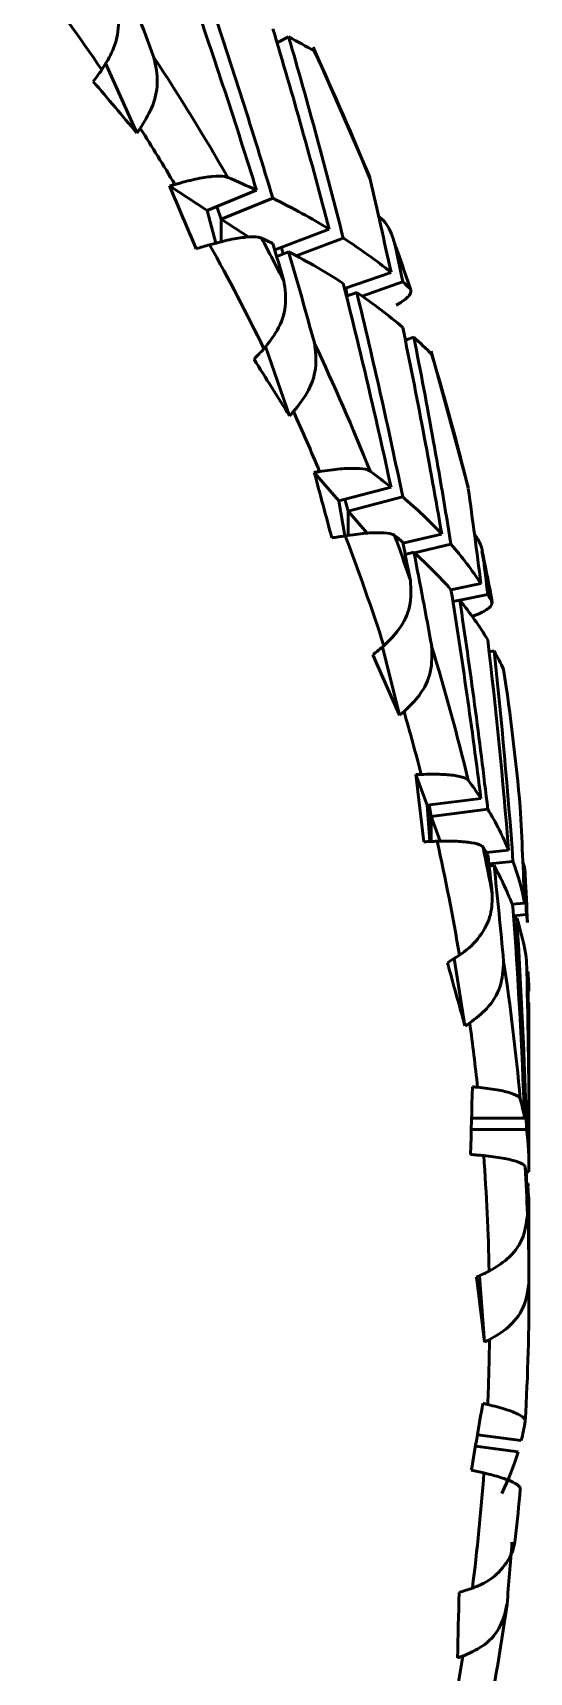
# Model space of a CAD drawing. Header units: millimetres. Extents: x -2161 to -582, y -4625 to -3434.
# Drawn here: x -1707.539 to -1706.86, y -4563.245 to -4561.001 of the extents above; entities that cross this region are included whole.
import ezdxf

# ---------------------------------------------------------------- set-up
doc = ezdxf.new("R2010")
doc.units = ezdxf.units.MM
doc.header["$LTSCALE"] = 0.5
doc.layers.add('AM_0', color=7, linetype='Continuous', lineweight=50)

msp = doc.modelspace()

# ---------------------------------------------------------------- linework, layer by layer
at = {"layer": 'AM_0'}
for p, q in [((-1707.1893, -4561.0065), (-1707.2053, -4561.0145)), ((-1707.0782, -4561.1986), (-1707.1556, -4561.0206)), ((-1707.3971, -4561.138), (-1707.44, -4561.0426)), ((-1707.3006, -4561.244), (-1707.3523, -4561.2106)), ((-1707.3006, -4561.244), (-1707.2333, -4561.2165)), ((-1707.2817, -4561.2561), (-1707.2878, -4561.2387)), ((-1707.2817, -4561.2561), (-1707.211, -4561.2273)), ((-1707.2891, -4561.289), (-1707.3006, -4561.244)), ((-1707.2817, -4561.2872), (-1707.2817, -4561.2561)), ((-1707.2437, -4561.2807), (-1707.2817, -4561.2561)), ((-1707.1338, -4561.2698), (-1707.2084, -4561.2981)), ((-1707.1146, -4561.2818), (-1707.1789, -4561.3061)), ((-1707.2057, -4561.3072), (-1707.1893, -4561.3006)), ((-1707.197, -4561.3037), (-1707.1993, -4561.2946)), ((-1707.022, -4561.3532), (-1707.0441, -4561.2904)), ((-1707.0492, -4561.3288), (-1707.1128, -4561.3511)), ((-1707.1092, -4561.3612), (-1707.1109, -4561.3504)), ((-1707.0333, -4561.342), (-1707.0887, -4561.3614)), ((-1707.0962, -4561.3563), (-1707.1102, -4561.3616)), ((-1707.018, -4561.4176), (-1707.0297, -4561.4217)), ((-1707.188, -4561.525), (-1707.221, -4561.4304)), ((-1706.9437, -4561.623), (-1706.9944, -4561.4367)), ((-1707.1204, -4561.6414), (-1707.1543, -4561.6026)), ((-1707.1204, -4561.6414), (-1707.0492, -4561.6228)), ((-1707.1126, -4561.6895), (-1707.1204, -4561.6414)), ((-1707.108, -4561.6556), (-1707.1122, -4561.6393)), ((-1707.108, -4561.6556), (-1707.0333, -4561.6361)), ((-1707.108, -4561.6889), (-1707.108, -4561.6556)), ((-1707.0817, -4561.6858), (-1707.108, -4561.6556)), ((-1706.9799, -4561.6869), (-1707.033, -4561.6995)), ((-1707.0299, -4561.7148), (-1707.018, -4561.7117)), ((-1706.9672, -4561.7009), (-1707.0169, -4561.7127)), ((-1706.9111, -4561.781), (-1706.9248, -4561.7106)), ((-1706.9262, -4561.7547), (-1706.9672, -4561.7634)), ((-1706.9553, -4561.7773), (-1706.9646, -4561.7795)), ((-1706.9168, -4561.7695), (-1706.955, -4561.7776)), ((-1707.0374, -4561.9349), (-1707.061, -4561.8415)), ((-1706.9082, -4561.8467), (-1706.9149, -4561.8481)), ((-1706.9999, -4562.0581), (-1707.0153, -4562.0161)), ((-1706.9999, -4562.0581), (-1706.9262, -4562.0487)), ((-1706.9963, -4562.1078), (-1706.9999, -4562.0581)), ((-1706.9943, -4562.0734), (-1706.9968, -4562.0577)), ((-1706.9943, -4562.0734), (-1706.9168, -4562.0636)), ((-1706.9943, -4562.1077), (-1706.9943, -4562.0734)), ((-1706.9818, -4562.1074), (-1706.9943, -4562.0734)), ((-1706.8883, -4562.1197), (-1706.9186, -4562.1229)), ((-1706.8823, -4562.1349), (-1706.9154, -4562.1384)), ((-1706.915, -4562.1416), (-1706.9082, -4562.1407)), ((-1706.8664, -4562.1923), (-1706.8836, -4562.1937)), ((-1706.8639, -4562.2078), (-1706.8815, -4562.2093)), ((-1706.8771, -4562.2124), (-1706.8812, -4562.2128)), ((-1706.948, -4562.3602), (-1706.9629, -4562.2678)), ((-1706.862, -4562.2857), (-1706.8635, -4562.2858)), ((-1706.8605, -4562.4446), (-1706.8605, -4562.3284)), ((-1706.939, -4562.4862), (-1706.8664, -4562.4863)), ((-1706.9394, -4562.5018), (-1706.8639, -4562.5019)), ((-1706.8605, -4562.5494), (-1706.8605, -4562.5068)), ((-1706.8607, -4562.56), (-1706.8645, -4562.5599)), ((-1706.8616, -4562.5756), (-1706.8636, -4562.5755)), ((-1706.8635, -4562.5798), (-1706.862, -4562.5798)), ((-1706.8605, -4562.7278), (-1706.8605, -4562.6116)), ((-1706.9215, -4562.7929), (-1706.928, -4562.702)), ((-1706.931, -4562.9197), (-1706.8711, -4562.9274)), ((-1706.9337, -4562.9354), (-1706.8754, -4562.9429))]:
    msp.add_line(p, q, dxfattribs=at)
at = {"layer": 'AM_0', "flags": 128}
for points in [[(-1707.3451, -4561.2085), (-1707.346, -4561.2087), (-1707.3469, -4561.209), (-1707.3478, -4561.2093), (-1707.3487, -4561.2095), (-1707.3496, -4561.2098), (-1707.3505, -4561.2101), (-1707.3514, -4561.2103), (-1707.3523, -4561.2106)], [(-1707.2975, -4561.2911), (-1707.2997, -4561.2918), (-1707.302, -4561.2924), (-1707.3043, -4561.2931), (-1707.3066, -4561.2938), (-1707.3088, -4561.2944), (-1707.3111, -4561.2951), (-1707.3134, -4561.2958), (-1707.3157, -4561.2964)], [(-1707.1469, -4561.6014), (-1707.1479, -4561.6016), (-1707.1488, -4561.6017), (-1707.1497, -4561.6018), (-1707.1506, -4561.602), (-1707.1515, -4561.6021), (-1707.1525, -4561.6023), (-1707.1534, -4561.6024), (-1707.1543, -4561.6026)], [(-1707.1118, -4561.6893), (-1707.1141, -4561.6897), (-1707.1164, -4561.6901), (-1707.1187, -4561.6905), (-1707.1211, -4561.6908), (-1707.1234, -4561.6912), (-1707.1257, -4561.6916), (-1707.128, -4561.6919), (-1707.1303, -4561.6923)], [(-1707.008, -4562.0159), (-1707.0089, -4562.0159), (-1707.0098, -4562.0159), (-1707.0107, -4562.016), (-1707.0116, -4562.016), (-1707.0126, -4562.016), (-1707.0135, -4562.016), (-1707.0144, -4562.0161), (-1707.0153, -4562.0161)], [(-1707.0153, -4562.0161), (-1707.0139, -4562.0276), (-1707.0126, -4562.0391), (-1707.0112, -4562.0506), (-1707.0098, -4562.0621), (-1707.0085, -4562.0736), (-1707.0071, -4562.0851), (-1707.0057, -4562.0966), (-1707.0044, -4562.1081)], [(-1706.986, -4562.1074), (-1706.9883, -4562.1075), (-1706.9906, -4562.1076), (-1706.9929, -4562.1077), (-1706.9952, -4562.1078), (-1706.9975, -4562.1078), (-1706.9998, -4562.1079), (-1707.0021, -4562.108), (-1707.0044, -4562.1081)], [(-1706.9379, -4562.4434), (-1706.9382, -4562.455), (-1706.9385, -4562.4666), (-1706.9388, -4562.4782), (-1706.9391, -4562.4897), (-1706.9394, -4562.5013), (-1706.9397, -4562.5129), (-1706.94, -4562.5244), (-1706.9403, -4562.5359)], [(-1706.9308, -4562.4441), (-1706.9317, -4562.444), (-1706.9326, -4562.4439), (-1706.9335, -4562.4439), (-1706.9344, -4562.4438), (-1706.9353, -4562.4437), (-1706.9362, -4562.4436), (-1706.937, -4562.4435), (-1706.9379, -4562.4434)], [(-1706.9224, -4562.5376), (-1706.9246, -4562.5374), (-1706.9269, -4562.5372), (-1706.9291, -4562.537), (-1706.9314, -4562.5368), (-1706.9336, -4562.5366), (-1706.9358, -4562.5364), (-1706.9381, -4562.5362), (-1706.9403, -4562.5359)], [(-1706.9324, -4562.7041), (-1706.931, -4562.7152), (-1706.9296, -4562.7263), (-1706.9283, -4562.7374), (-1706.9269, -4562.7485), (-1706.9255, -4562.7596), (-1706.9242, -4562.7707), (-1706.9228, -4562.7818), (-1706.9215, -4562.7929)], [(-1706.9168, -4562.8782), (-1706.9177, -4562.878), (-1706.9185, -4562.8778), (-1706.9194, -4562.8776), (-1706.9202, -4562.8774), (-1706.9211, -4562.8772), (-1706.9219, -4562.877), (-1706.9228, -4562.8768), (-1706.9236, -4562.8766)], [(-1706.9222, -4562.9719), (-1706.9243, -4562.9714), (-1706.9264, -4562.9709), (-1706.9286, -4562.9704), (-1706.9307, -4562.9699), (-1706.9328, -4562.9695), (-1706.935, -4562.969), (-1706.9371, -4562.9685), (-1706.9393, -4562.968)], [(-1706.9559, -4563.1355), (-1706.9562, -4563.1467), (-1706.9565, -4563.1579), (-1706.9568, -4563.1691), (-1706.9571, -4563.1803), (-1706.9574, -4563.1915), (-1706.9577, -4563.2026), (-1706.958, -4563.2138), (-1706.9583, -4563.2249)]]:
    msp.add_lwpolyline(points, dxfattribs=at)
at = {"layer": 'AM_0'}
for centre, radius, start, end in [((-1710.0716, -4562.8378), 3.1763, 34.2168, 37.1375), ((-1710.0328, -4562.7871), 3.1846, 29.9168, 33.3845), ((-1709.9683, -4562.3538), 3.1116, 21.737, 25.2587), ((-1716.5415, -4554.3647), 11.2899, 323.57933, 323.67949), ((-1682.9347, -4540.3437), 32.1062, 220.20157, 220.36623), ((-1716.521, -4554.383), 11.3524, 323.48516, 323.52477), ((-1710.0372, -4562.815), 3.1351, 30.8263, 32.4749), ((-1657.5662, -4540.0077), 54.1131, 203.06814, 203.16697), ((-1709.9993, -4562.7681), 3.146, 26.9919, 28.1882), ((-1710.0043, -4562.7962), 3.0972, 26.1049, 29.0752), ((-1709.9404, -4562.3429), 3.0817, 18.771, 19.9838), ((-1715.0898, -4553.9887), 10.8309, 316.47483, 316.57893), ((-1709.9683, -4562.7532), 3.1116, 21.737, 25.2587), ((-1709.917, -4562.3355), 3.0572, 13.4509, 17.0143), ((-1674.8814, -4541.1561), 38.1918, 212.09381, 212.23079), ((-1715.0732, -4554.01), 10.8928, 316.37697, 316.41813), ((-1709.9737, -4562.7816), 3.0632, 22.6608, 24.335), ((-1628.5368, -4540.6135), 81.371, 194.948013, 195.013411), ((-1709.9465, -4562.7708), 3.0339, 17.8717, 20.8831), ((-1709.9404, -4562.7423), 3.0817, 18.771, 19.9838), ((-1709.8983, -4562.3312), 3.038, 10.4557, 11.6801), ((-1713.6893, -4553.8025), 10.4192, 309.41336, 309.52107), ((-1709.917, -4562.7349), 3.0572, 13.4509, 17.0143), ((-1661.9741, -4541.9254), 49.306, 203.83759, 203.94275), ((-1709.8853, -4562.3291), 3.0248, 5.094, 8.6828), ((-1713.6774, -4553.8259), 10.4807, 309.31211, 309.35469), ((-1709.9232, -4562.7636), 3.0096, 14.3856, 16.0796), ((-1709.905, -4562.7593), 2.9908, 9.5478, 12.588), ((-1709.8983, -4562.7305), 3.038, 10.4557, 11.6801), ((-1709.8781, -4562.3284), 3.0176, 2.0845, 3.3145), ((-1712.348, -4553.7963), 10.0383, 302.38156, 302.49263), ((-1709.8853, -4562.7284), 3.0248, 5.094, 8.6828), ((-1635.8984, -4542.6193), 73.7411, 195.457942, 195.527777), ((-1712.3413, -4553.8213), 10.0996, 302.27718, 302.32108), ((-1709.8921, -4562.7572), 2.9778, 6.0353, 7.7414), ((-1709.8851, -4562.7566), 2.9708, 1.1725, 4.2265), ((-1709.8781, -4562.7278), 3.0176, 2.0845, 3.3145), ((-1711.0762, -4553.9613), 9.6751, 295.35956, 295.47377), ((-1709.8773, -4562.7278), 3.0168, 356.7093, 0.3044), ((-1711.075, -4553.9871), 9.7362, 295.25225, 295.29738), ((-1709.8842, -4562.7565), 2.9699, 357.6523, 359.3614), ((-1829.4215, -4541.9807), 124.2673, 350.276811, 350.31954), ((-1709.8895, -4562.7562), 2.9752, 352.7909, 355.8418), ((-1709.8826, -4562.7274), 3.0221, 353.7019, 354.9307), ((-1709.8857, -4554.2878), 9.3202, 288.3213, 288.43849), ((-1709.894, -4562.7258), 3.0336, 348.3426, 351.9245), ((-1709.9006, -4562.7546), 2.9864, 349.2821, 350.985), ((-1709.8901, -4554.3136), 9.3812, 288.21121, 288.25751)]:
    msp.add_arc(centre, radius, start, end, dxfattribs=at)
for centre, major_axis, ratio, start_param, end_param in [((-1710.3237, -4562.497), (-1.4845, 5.0249), 0.622675, 4.820715, 4.84526), ((-1710.3237, -4562.5592), (-1.1969, 5.1569), 0.630183, 4.827714, 4.881541), ((-1710.3237, -4562.497), (-1.1969, 5.1569), 0.630183, 4.813246, 4.867107), ((-1710.3237, -4562.5592), (-0.8956, 5.2604), 0.635963, 4.850701, 4.904563), ((-1710.3237, -4562.497), (-0.8956, 5.2604), 0.635963, 4.836267, 4.890095), ((-1710.3237, -4562.5592), (-3.4353, -1.2387), 0.354297, 3.429261, 3.453807), ((-1710.3237, -4562.497), (-3.4495, -0.9168), 0.335831, 3.520791, 3.545336), ((-1710.3237, -4562.5592), (-0.5837, 5.3338), 0.640008, 4.874669, 4.899214), ((-1710.3237, -4562.497), (-3.4495, -0.9168), 0.335831, 3.452461, 3.506323), ((-1710.3237, -4562.5592), (-3.4495, -0.9168), 0.335831, 3.506323, 3.516343), ((-1710.3237, -4562.497), (-3.4495, -0.9168), 0.335831, 3.3842, 3.438027), ((-1710.3237, -4562.5592), (-1.1969, 5.1569), 0.630183, 4.803226, 4.813246), ((-1710.3237, -4562.497), (-1.1969, 5.1569), 0.630183, 4.774232, 4.798778), ((-1710.3237, -4562.5592), (-3.4495, -0.9168), 0.335831, 3.438027, 3.491855), ((-1710.3237, -4562.497), (-0.5837, 5.3338), 0.640008, 4.860201, 4.870221), ((-1710.3237, -4562.5592), (-0.8956, 5.2604), 0.635963, 4.78244, 4.836267), ((-1710.3237, -4562.497), (-3.4495, -0.9168), 0.335831, 3.359712, 3.369732), ((-1710.3237, -4562.497), (-0.8956, 5.2604), 0.635963, 4.767972, 4.821833), ((-1710.3237, -4562.5592), (-3.4495, -0.9168), 0.335831, 3.369732, 3.423593), ((-1710.3237, -4562.5592), (-0.5837, 5.3338), 0.640008, 4.806339, 4.860201), ((-1710.3237, -4562.497), (-0.5837, 5.3338), 0.640008, 4.791905, 4.845733), ((-1710.3237, -4562.5592), (-3.4495, -0.9168), 0.335831, 3.330718, 3.355264), ((-1710.3237, -4562.497), (-3.4579, -0.5929), 0.321771, 3.4181, 3.442646), ((-1710.3237, -4562.497), (-3.4579, -0.5929), 0.321771, 3.349771, 3.403632), ((-1710.3237, -4562.5592), (-0.2647, 5.376), 0.642314, 4.830905, 4.85545), ((-1710.3237, -4562.5592), (-3.4579, -0.5929), 0.321771, 3.403632, 3.413652), ((-1710.3237, -4562.5592), (-0.8956, 5.2604), 0.635963, 4.757952, 4.767972), ((-1710.3237, -4562.497), (-0.8956, 5.2604), 0.635963, 4.728958, 4.753504), ((-1710.3237, -4562.5592), (-3.4579, -0.5929), 0.321771, 3.335337, 3.389164), ((-1710.3237, -4562.497), (-3.4579, -0.5929), 0.321771, 3.281509, 3.335337), ((-1710.3237, -4562.497), (-0.2647, 5.376), 0.642314, 4.816437, 4.826457), ((-1710.3237, -4562.5592), (-0.5837, 5.3338), 0.640008, 4.738078, 4.791905), ((-1710.3237, -4562.497), (-0.5837, 5.3338), 0.640008, 4.72361, 4.777471), ((-1710.3237, -4562.5592), (-3.4579, -0.5929), 0.321771, 3.267041, 3.320902), ((-1710.3237, -4562.497), (-3.4579, -0.5929), 0.321771, 3.257021, 3.267041), ((-1710.3237, -4562.5592), (-0.2647, 5.376), 0.642314, 4.762576, 4.816437), ((-1710.3237, -4562.497), (-0.2647, 5.376), 0.642314, 4.748141, 4.801969), ((-1710.3237, -4562.5592), (-3.4579, -0.5929), 0.321771, 3.228028, 3.252573), ((-1710.3237, -4562.497), (-3.4622, -0.2678), 0.313287, 3.312402, 3.336947), ((-1710.3237, -4562.497), (-3.4622, -0.2678), 0.313287, 3.244072, 3.297934), ((-1710.3237, -4562.5592), (0.0574, 5.3863), 0.642875, 4.787414, 4.811959), ((-1710.3237, -4562.5592), (-3.4622, -0.2678), 0.313287, 3.297934, 3.307954), ((-1710.3237, -4562.5592), (-0.5837, 5.3338), 0.640008, 4.71359, 4.72361), ((-1710.3237, -4562.497), (-3.4622, -0.2678), 0.313287, 3.175811, 3.229638), ((-1710.3237, -4562.497), (-0.5837, 5.3338), 0.640008, 4.684596, 4.709142), ((-1710.3237, -4562.5592), (-3.4622, -0.2678), 0.313287, 3.229638, 3.283466), ((-1710.3237, -4562.497), (0.0574, 5.3863), 0.642875, 4.772946, 4.782966), ((-1710.3237, -4562.5592), (-0.2647, 5.376), 0.642314, 4.694314, 4.748141), ((-1710.3237, -4562.497), (-0.2647, 5.376), 0.642314, 4.679846, 4.733707), ((-1710.3237, -4562.5592), (-3.4622, -0.2678), 0.313287, 3.161343, 3.215204), ((-1710.3237, -4562.497), (-3.4622, -0.2678), 0.313287, 3.151323, 3.161343), ((-1710.3237, -4562.5592), (0.0574, 5.3863), 0.642875, 4.728971, 4.772946), ((-1710.3237, -4562.497), (0.0574, 5.3863), 0.642875, 4.723197, 4.758478), ((-1710.3237, -4562.5592), (-3.4622, -0.2678), 0.313287, 3.122329, 3.146875), ((-1710.3237, -4562.497), (-3.4632, 0.058), 0.311164, 3.205248, 3.229793), ((-1710.3237, -4562.497), (-3.4632, 0.058), 0.311164, 3.136919, 3.19078), ((-1710.3237, -4562.5592), (-3.4632, 0.058), 0.311164, 3.19078, 3.2008), ((-1710.3237, -4562.5592), (-0.2647, 5.376), 0.642314, 4.669826, 4.679846), ((-1710.3237, -4562.497), (-3.4632, 0.058), 0.311164, 3.117948, 3.122485), ((-1710.3237, -4562.497), (-0.2647, 5.376), 0.642314, 4.640833, 4.665378), ((-1710.3237, -4562.5592), (-3.4632, 0.058), 0.311164, 3.146806, 3.176312), ((-1710.3237, -4562.497), (-3.4611, 0.3837), 0.315609, 3.098415, 3.122961), ((-1710.3237, -4562.497), (-3.4611, 0.3837), 0.315609, 3.030086, 3.083947), ((-1710.3237, -4562.497), (0.0574, 5.3863), 0.642875, 4.597341, 4.613273)]:
    msp.add_ellipse(centre, major_axis=major_axis, ratio=ratio, start_param=start_param, end_param=end_param, dxfattribs=at)
for points, knots in [([(-1707.4275, -4560.9557), (-1707.4248, -4560.9669), (-1707.4197, -4560.988), (-1707.4273, -4561.0231), (-1707.4395, -4561.0428), (-1707.445, -4561.0517)], [0, 0, 0, 0, 0.386282, 0.723372, 1, 1, 1, 1]), ([(-1707.3737, -4561.0348), (-1707.3712, -4561.0461), (-1707.3664, -4561.0674), (-1707.3744, -4561.1027), (-1707.3868, -4561.1227), (-1707.3924, -4561.1317)], [0, 0, 0, 0, 0.383707, 0.720941, 1, 1, 1, 1]), ([(-1707.3451, -4561.2085), (-1707.3354, -4561.2059), (-1707.316, -4561.2006), (-1707.2924, -4561.1971), (-1707.2785, -4561.1969), (-1707.2739, -4561.1984), (-1707.2726, -4561.1988)], [0, 0, 0, 0, 0.280389, 0.560502, 0.871733, 1, 1, 1, 1]), ([(-1707.0664, -4561.2526), (-1707.0659, -4561.2528), (-1707.0572, -4561.2582), (-1707.0497, -4561.2716), (-1707.0457, -4561.2849), (-1707.0442, -4561.2897)], [0, 0, 0, 0, 0.032571, 0.65066, 1, 1, 1, 1]), ([(-1707.2975, -4561.2911), (-1707.288, -4561.2886), (-1707.269, -4561.2835), (-1707.2461, -4561.2801), (-1707.2323, -4561.2799), (-1707.2278, -4561.2815), (-1707.2263, -4561.282)], [0, 0, 0, 0, 0.276014, 0.551764, 0.857891, 1, 1, 1, 1]), ([(-1707.1959, -4561.3402), (-1707.1942, -4561.3517), (-1707.191, -4561.3733), (-1707.2022, -4561.4072), (-1707.2166, -4561.4253), (-1707.2231, -4561.4334)], [0, 0, 0, 0, 0.386282, 0.723372, 1, 1, 1, 1]), ([(-1707.0226, -4561.3513), (-1707.0219, -4561.3538), (-1707.0206, -4561.3586), (-1707.0323, -4561.3679), (-1707.0408, -4561.3731), (-1707.0421, -4561.3738)], [0, 0, 0, 0, 0.493724, 0.924573, 1, 1, 1, 1]), ([(-1707.1541, -4561.4254), (-1707.1526, -4561.437), (-1707.1498, -4561.4588), (-1707.1614, -4561.4929), (-1707.176, -4561.5111), (-1707.1826, -4561.5193)], [0, 0, 0, 0, 0.383707, 0.720941, 1, 1, 1, 1]), ([(-1707.1469, -4561.6014), (-1707.1372, -4561.6), (-1707.1178, -4561.5973), (-1707.0951, -4561.5967), (-1707.0825, -4561.5982), (-1707.0789, -4561.6002), (-1707.0779, -4561.6008)], [0, 0, 0, 0, 0.280389, 0.560502, 0.871733, 1, 1, 1, 1]), ([(-1707.1118, -4561.6893), (-1707.1023, -4561.688), (-1707.0833, -4561.6854), (-1707.0613, -4561.6848), (-1707.0488, -4561.6863), (-1707.0453, -4561.6884), (-1707.0442, -4561.6891)], [0, 0, 0, 0, 0.276014, 0.551764, 0.857891, 1, 1, 1, 1]), ([(-1706.9353, -4561.6869), (-1706.9321, -4561.6915), (-1706.9257, -4561.7006), (-1706.9241, -4561.7111), (-1706.9232, -4561.7161)], [0, 0, 0, 0, 0.515735, 1, 1, 1, 1]), ([(-1707.0226, -4561.7506), (-1707.0219, -4561.7623), (-1707.0207, -4561.7842), (-1707.0352, -4561.8164), (-1707.0516, -4561.8325), (-1707.0589, -4561.8398)], [0, 0, 0, 0, 0.386282, 0.723372, 1, 1, 1, 1]), ([(-1706.9108, -4561.7799), (-1706.9111, -4561.7824), (-1706.9117, -4561.7873), (-1706.9259, -4561.7949), (-1706.9355, -4561.7989), (-1706.9369, -4561.7995)], [0, 0, 0, 0, 0.493724, 0.924573, 1, 1, 1, 1]), ([(-1706.9936, -4561.8403), (-1706.9932, -4561.8521), (-1706.9923, -4561.8741), (-1707.0073, -4561.9065), (-1707.0239, -4561.9227), (-1707.0314, -4561.93)], [0, 0, 0, 0, 0.383707, 0.720941, 1, 1, 1, 1]), ([(-1707.008, -4562.0159), (-1706.9984, -4562.0157), (-1706.9792, -4562.0155), (-1706.958, -4562.0176), (-1706.9469, -4562.0207), (-1706.9444, -4562.0231), (-1706.9437, -4562.0238)], [0, 0, 0, 0, 0.2803892, 0.5605017, 0.8717329, 1, 1, 1, 1]), ([(-1706.986, -4562.1074), (-1706.9767, -4562.1073), (-1706.9579, -4562.1071), (-1706.9373, -4562.1092), (-1706.9263, -4562.1123), (-1706.924, -4562.1147), (-1706.9232, -4562.1155)], [0, 0, 0, 0, 0.276014, 0.551764, 0.857891, 1, 1, 1, 1]), ([(-1706.869, -4562.1362), (-1706.8686, -4562.137), (-1706.8658, -4562.1427), (-1706.8657, -4562.1488), (-1706.8656, -4562.154)], [0, 0, 0, 0, 0.150721, 1, 1, 1, 1]), ([(-1706.9108, -4562.1792), (-1706.9108, -4562.1887), (-1706.9109, -4562.2083), (-1706.9258, -4562.2377), (-1706.9437, -4562.2555), (-1706.9547, -4562.2626), (-1706.9556, -4562.2632)], [0, 0, 0, 0, 0.313511, 0.650851, 0.970728, 1, 1, 1, 1]), ([(-1706.8952, -4562.2718), (-1706.8958, -4562.2835), (-1706.8969, -4562.3055), (-1706.9149, -4562.3358), (-1706.9332, -4562.3498), (-1706.9414, -4562.3561)], [0, 0, 0, 0, 0.383707, 0.720941, 1, 1, 1, 1]), ([(-1706.9308, -4562.4441), (-1706.9215, -4562.4452), (-1706.903, -4562.4473), (-1706.8835, -4562.4521), (-1706.8742, -4562.4564), (-1706.8729, -4562.4591), (-1706.8725, -4562.4598)], [0, 0, 0, 0, 0.280389, 0.560502, 0.871733, 1, 1, 1, 1]), ([(-1706.9224, -4562.5376), (-1706.9134, -4562.5387), (-1706.8953, -4562.5408), (-1706.8764, -4562.5455), (-1706.8672, -4562.5498), (-1706.866, -4562.5525), (-1706.8656, -4562.5533)], [0, 0, 0, 0, 0.276014, 0.551764, 0.857891, 1, 1, 1, 1]), ([(-1706.8625, -4562.618), (-1706.8639, -4562.6296), (-1706.8666, -4562.6513), (-1706.8869, -4562.6791), (-1706.9063, -4562.6906), (-1706.915, -4562.6958)], [0, 0, 0, 0, 0.386282, 0.723372, 1, 1, 1, 1]), ([(-1706.8606, -4562.7117), (-1706.8622, -4562.7233), (-1706.8653, -4562.745), (-1706.8861, -4562.7728), (-1706.9057, -4562.7844), (-1706.9145, -4562.7896)], [0, 0, 0, 0, 0.383707, 0.720941, 1, 1, 1, 1]), ([(-1706.9168, -4562.8782), (-1706.9081, -4562.8804), (-1706.8905, -4562.8849), (-1706.8732, -4562.892), (-1706.8658, -4562.8974), (-1706.8656, -4562.9001), (-1706.8655, -4562.9009)], [0, 0, 0, 0, 0.280389, 0.560502, 0.871733, 1, 1, 1, 1]), ([(-1706.9222, -4562.9719), (-1706.918, -4562.9729), (-1706.9055, -4562.9759), (-1706.8885, -4562.9815), (-1706.8747, -4562.9882), (-1706.8718, -4562.9924), (-1706.8723, -4562.9944), (-1706.8723, -4562.9944)], [0, 0, 0, 0, 0.130907, 0.389211, 0.674844, 0.994013, 1, 1, 1, 1]), ([(-1706.8788, -4563.0589), (-1706.8795, -4563.0641), (-1706.8815, -4563.0791), (-1706.8944, -4563.1023), (-1706.9158, -4563.1208), (-1706.9324, -4563.1274), (-1706.9378, -4563.1295)], [0, 0, 0, 0, 0.175466, 0.508792, 0.839728, 1, 1, 1, 1]), ([(-1706.8905, -4563.152), (-1706.8931, -4563.1633), (-1706.8981, -4563.1845), (-1706.9213, -4563.2095), (-1706.9418, -4563.2185), (-1706.9511, -4563.2226)], [0, 0, 0, 0, 0.383707, 0.720941, 1, 1, 1, 1])]:
    msp.add_open_spline(points, degree=3, knots=knots, dxfattribs=at)

doc.saveas('drawing.dxf')
